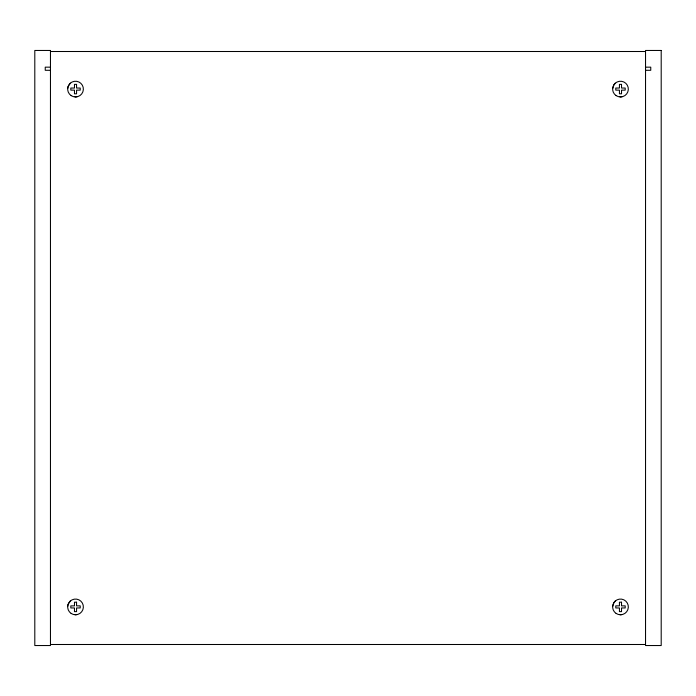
<?xml version="1.0" encoding="UTF-8"?>
<svg xmlns="http://www.w3.org/2000/svg" width="696" height="696" viewBox="0 0 696 696"><rect width="100%" height="100%" fill="white"/><g stroke="black" fill="none" stroke-linecap="round" stroke-linejoin="round"><path stroke-width="1.04" d="M67.686 88.54L68.095 86.539L70.366 83.163M67.686 606.364L68.095 604.363L70.366 600.987M612.654 88.54L613.976 84.703L615.334 83.163M612.654 606.364L613.976 602.527L615.334 600.987M74.968 96.918L77.012 96.796M619.936 96.918L621.98 96.796M74.968 614.742L77.012 614.62M619.936 614.742L621.98 614.62M50.46 51.504L645.54 51.504M50.46 67.164L45.24 67.164L45.24 70.296L50.46 70.296M645.54 67.164L650.76 67.164L650.76 70.296L645.54 70.296M50.46 644.496L645.54 644.496M50.46 50.46L34.8 50.46L34.8 645.54L50.46 645.54L50.46 50.46M661.2 50.46L645.54 50.46L645.54 645.54L661.2 645.54L661.2 50.46M76.56 84.381L74.472 84.381L74.472 88.044L70.809 88.044L70.809 90.132L74.472 90.132L74.472 93.795L76.56 93.795L76.56 90.132L80.223 90.132L80.223 88.044L76.56 88.044L76.56 84.381M621.528 84.381L619.44 84.381L619.44 88.044L615.777 88.044L615.777 90.132L619.44 90.132L619.44 93.795L621.528 93.795L621.528 90.132L625.191 90.132L625.191 88.044L621.528 88.044L621.528 84.381M76.56 602.205L74.472 602.205L74.472 605.868L70.809 605.868L70.809 607.956L74.472 607.956L74.472 611.619L76.56 611.619L76.56 607.956L80.223 607.956L80.223 605.868L76.56 605.868L76.56 602.205M621.528 602.205L619.44 602.205L619.44 605.868L615.777 605.868L615.777 607.956L619.44 607.956L619.44 611.619L621.528 611.619L621.528 607.956L625.191 607.956L625.191 605.868L621.528 605.868L621.528 602.205M616.099 613.42A7.847 7.847 0 0 0 628.314 607.46A7.847 7.847 0 0 0 617.039 599.856A7.847 7.847 0 0 0 616.099 613.42M71.131 613.42A7.847 7.847 0 0 0 83.346 607.46A7.847 7.847 0 0 0 72.071 599.856A7.847 7.847 0 0 0 71.131 613.42M616.099 95.596A7.847 7.847 0 0 0 628.314 89.636A7.847 7.847 0 0 0 617.039 82.032A7.847 7.847 0 0 0 616.099 95.596M71.131 95.596A7.847 7.847 0 0 0 83.346 89.636A7.847 7.847 0 0 0 72.071 82.032A7.847 7.847 0 0 0 71.131 95.596"/></g></svg>
